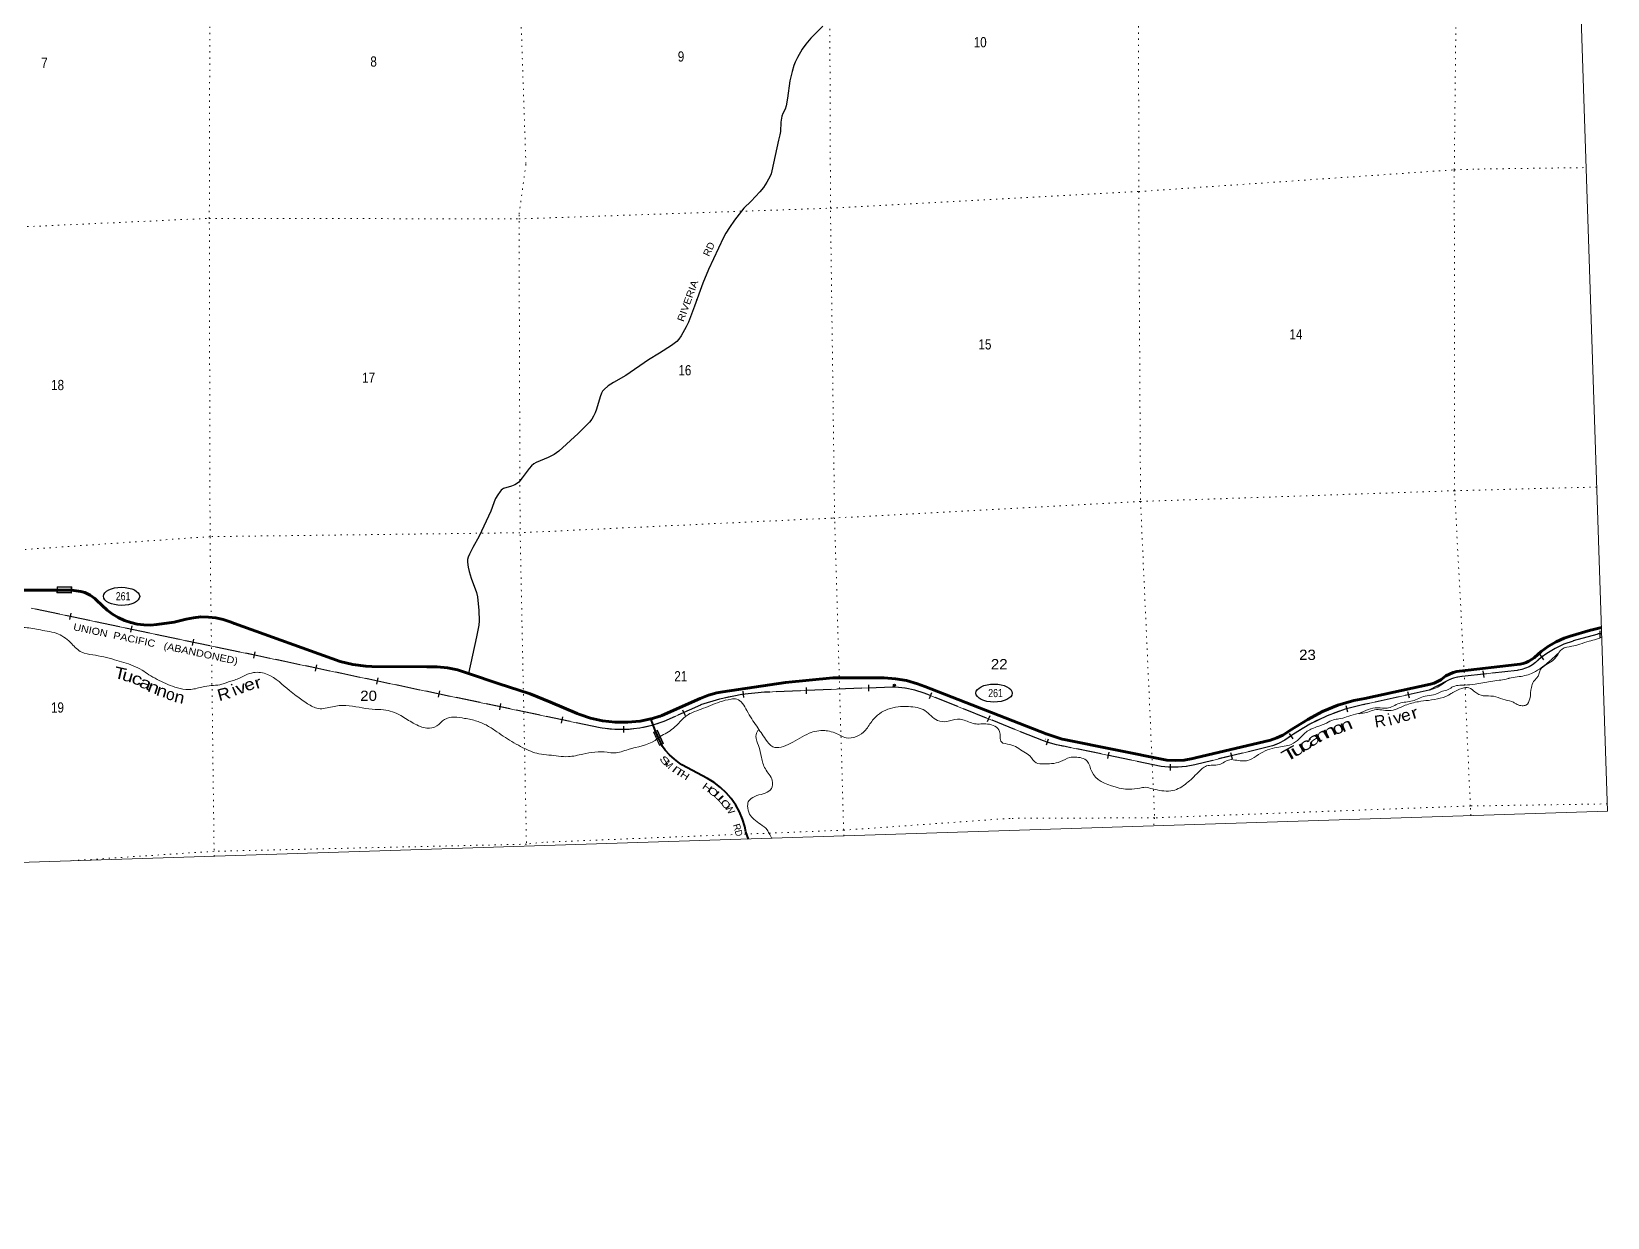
# Model space of a CAD drawing. Header units: feet. Extents: x 501257 to 757852, y -360805 to -170898.
# Drawn here: x 730902 to 757852, y -360805 to -340525 of the extents above; entities that cross this region are included whole.
import ezdxf
from ezdxf.enums import TextEntityAlignment as Align

# ---------------------------------------------------------------- set-up
doc = ezdxf.new("R2010")
doc.units = ezdxf.units.FT
doc.header["$LTSCALE"] = 70
doc.header["$PDMODE"] = 32
doc.header["$PDSIZE"] = 35
doc.linetypes.add('DOTTED', pattern=[1.5, 0.3, -1.2])
doc.linetypes.add('LONG_DASHED', pattern=[7.5, 6, -1.5])
for name, color, linetype, lineweight in [('17', 7, 'Continuous', 25), ('23', 7, 'Continuous', 70), ('26', 7, 'Continuous', 40), ('27', 7, 'Continuous', 13), ('29', 7, 'Continuous', 25), ('30', 7, 'Continuous', 25), ('34', 7, 'Continuous', 25), ('39', 7, 'Continuous', 13), ('4', 7, 'Continuous', 13), ('59', 7, 'Continuous', 13), ('61', 7, 'Continuous', 13), ('63', 7, 'Continuous', 25), ('7', 7, 'DOTTED', 13)]:
    doc.layers.add(name, color=color, linetype=linetype, lineweight=lineweight)
doc.layers.add('41', color=7, linetype='Continuous')

msp = doc.modelspace()

# ---------------------------------------------------------------- linework, layer by layer
at = {"layer": '17'}
for centre in [(732442.6, -350183.62), (747361.35, -351838.56)]:
    msp.add_ellipse(centre, major_axis=(-309.24, 1), ratio=0.500121, dxfattribs=at)
at = {"layer": '23'}
for points in [[(741490.46, -352279.24), (741309.6, -352316.29), (741096.21, -352337.12), (740881.8, -352335.54), (740668.73, -352311.56), (740459.34, -352265.43), (740280.8, -352205.96), (740261.74, -352199.61), (740230.8, -352186.58), (739775.18, -351994.63), (739429.24, -351848.82), (738883.59, -351672.68), (738392.67, -351509.08), (738357.2, -351495.27), (738188.97, -351441.84), (738016.08, -351406.28), (737840.42, -351388.99), (737663.92, -351390.16), (736723.56, -351384.24), (736621.06, -351378.51), (736397.63, -351348.86), (736178.53, -351296.01), (734371.39, -350650.2), (734297.85, -350618.56), (734177.36, -350578.52), (734053.35, -350551.29), (733927.17, -350537.18), (733800.21, -350536.33), (733673.86, -350548.75), (733549.49, -350574.32), (733343.23, -350622.9), (733043.7, -350665.82), (732938.71, -350674.43), (732824.08, -350672.3), (732710.31, -350658.19), (732598.63, -350632.27), (732490.27, -350594.82), (732386.42, -350546.25), (732288.22, -350487.09), (732196.74, -350417.99), (732013.08, -350250.33), (731984.1, -350221.02), (731946.11, -350189.33), (731905.01, -350161.79), (731861.26, -350138.7), (731815.34, -350120.31), (731767.74, -350106.82), (731747.93, -350102.83), (731587.77, -350080.28), (730546.92, -350078.85)], [(741490.46, -352279.24), (741519.66, -352273.26), (741629.36, -352240.67), (741654.43, -352233.22), (741679.36, -352222.12), (742336.37, -351929.5), (742477.1, -351875.04), (742622.76, -351835.6), (742725.05, -351817.4), (743797.94, -351659.32), (744607.71, -351575.24), (745421.83, -351576.27), (745480.25, -351579.63), (745674.09, -351592.36), (745865.54, -351625.28), (746052.5, -351678.03), (746177.67, -351725.64), (748250.88, -352536.47), (748528.85, -352623.68), (748561.07, -352631.76), (750319.35, -352985.3), (750467.45, -352991.59), (750615.39, -352982.36), (750761.56, -352957.72), (750808.37, -352946.45), (752087.06, -352642.42), (752195.02, -352604.53), (752298.44, -352555.56), (752396.16, -352496.06), (752419.72, -352479.51), (752727.45, -352289.19), (752978.48, -352154.51), (753242.22, -352046.81), (753515.76, -351967.26), (753705.16, -351929.83), (754824.89, -351684.91), (754885.64, -351666.44), (754944.13, -351641.73), (754999.72, -351611.04), (755009.34, -351604.92), (755089.9, -351544.15), (755150.01, -351513), (755213.06, -351488.31), (755278.33, -351470.34), (755318.51, -351462.84), (756305.52, -351348.66), (756358, -351342.54), (756409.56, -351330.98), (756459.63, -351314.08), (756507.65, -351292.05), (756553.11, -351265.12), (756595.51, -351233.58), (756603.24, -351227.04), (756718.74, -351124.98), (756842.16, -351036.57), (756974.14, -350961.55), (757113.24, -350900.73), (757215.3, -350866.61), (757562.94, -350763.98), (757588.17, -350756.53), (757612.94, -350750.3), (757748.06, -350716.4)]]:
    msp.add_lwpolyline(points, dxfattribs=at)
at = {"layer": '26'}
for points in [[(741570.44, -352486.31), (741502.08, -352309.32), (741490.46, -352279.24)], [(743161.77, -354335.16), (743119.53, -354207.76), (743100.87, -354120.15), (743061.65, -353992.06), (743009.24, -353868.77), (742944.24, -353751.63), (742867.35, -353641.93), (742779.41, -353540.87), (742681.39, -353449.56), (742574.36, -353368.99), (742459.5, -353300.05), (742024.81, -353063.71), (741984.5, -353037.41), (741895.3, -352969.21), (741813.73, -352892.06), (741738.57, -352815.82), (741692.94, -352752.29), (741570.44, -352486.31)]]:
    msp.add_lwpolyline(points, dxfattribs=at)
at = {"layer": '29'}
msp.add_line((742274.91, -345121.2), (742270.84, -345119.31), dxfattribs=at)
for points in [[(744433.25, -340433.31), (744228.05, -340640.94), (744142.16, -340741.2), (744080.12, -340827.13), (743999, -340970.37), (743960.82, -341051.53), (743936.96, -341108.82), (743908.33, -341209.08), (743870.15, -341371.4), (743831.98, -341662.63), (743808.12, -341796.31), (743790.22, -341852.42), (743750.85, -341929.99), (743735.35, -341972.97), (743727, -342008.77), (743717.45, -342073.22), (743707.9, -342235.54), (743699.56, -342291.65), (743674.5, -342383.54), (743564.74, -342908.71), (743550.43, -342957.67), (743532.54, -343000.64), (743478.85, -343099.68), (743419.21, -343191.61), (743359.55, -343266.78), (743206.84, -343424.33), (743082.77, -343548.46)], [(743082.77, -343548.46), (742925.31, -343750.21), (742837.02, -343876.72), (742774.98, -343974.59), (742734.43, -344046.21), (742476.74, -344595.25), (742381.3, -344829.19), (742238.14, -345220.68), (742137.92, -345492.8), (742099.75, -345573.97), (742009.08, -345731.52), (741973.29, -345784.03), (741937.5, -345824.61), (741846.84, -345893.85), (741641.64, -346022.75), (741450.76, -346137.34), (741064.23, -346404.7)], [(741064.23, -346404.7), (740854.26, -346526.43), (740765.98, -346583.73), (740692.01, -346645.79), (740668.15, -346674.44), (740646.68, -346710.25), (740625.2, -346774.7), (740563.17, -346984.76), (740541.69, -347044.44), (740513.06, -347104.12), (740482.04, -347154.25), (740443.87, -347204.38), (740248.22, -347400.12), (739918.95, -347700.9), (739840.21, -347755.81), (739737.61, -347810.71), (739532.42, -347896.65), (739491.85, -347920.52), (739453.68, -347949.17), (739413.12, -347996.91), (739293.82, -348154.46), (739234.16, -348233.24), (739212.69, -348249.94), (739167.36, -348276.2), (739112.48, -348297.69), (738974.09, -348340.65), (738955, -348352.59), (738933.53, -348366.91), (738916.83, -348388.4), (738878.65, -348445.69), (738835.7, -348512.53), (738811.85, -348565.04), (738778.44, -348665.3), (738756.96, -348727.37), (738558.93, -349157.05)], [(738558.93, -349157.05), (738449.17, -349345.63), (738389.52, -349464.99), (738368.05, -349512.73), (738358.5, -349553.31), (738358.5, -349598.67), (738368.05, -349684.6), (738384.75, -349758.6), (738420.54, -349870.8), (738511.21, -350119.06), (738527.91, -350190.67), (738549.38, -350424.61), (738558.92, -350603.64), (738549.38, -350677.65), (738511.21, -350878.17), (738376.47, -351502.98)]]:
    msp.add_lwpolyline(points, dxfattribs=at)
at = {"layer": '34', "lineweight": 13}
for p, q in [((740627.78, -352433.08), (730894.51, -350384.28)), ((757668.99, -350832.81), (757262.14, -350946.73)), ((755028.44, -351684.76), (755098.15, -351633.21)), ((756305.21, -351448.22), (755358.81, -351554.36)), ((745626.79, -351733.17), (743439.18, -351822.17)), ((748206.67, -352652.25), (746168.91, -351839.83)), ((754801.13, -351789.39), (753683.47, -352033.5)), ((742339.12, -352043.09), (741910.28, -352237.34)), ((750219.73, -353089.91), (748577.25, -352749.81)), ((752120.51, -352741.22), (750795.09, -353062.03))]:
    msp.add_line(p, q, dxfattribs=at)
for centre, radius, start, end in [((757714.68, -350958.55), 133.81, 86.62371, 109.96864), ((757709.37, -352466.39), 1584.11, 106.39902, 128.71626), ((756226.47, -350823.76), 629.4, 277.1866, 314.69753), ((754675.26, -351216.69), 586.37, 282.39604, 307.03675), ((755419.03, -352223.69), 672.03, 95.14095, 118.52045), ((743613.17, -355563.4), 3745.28, 92.66266, 109.83319), ((745588.26, -353360.07), 1627.36, 69.09574, 88.64318), ((754274.64, -355111.34), 3134.1, 100.87259, 126.01678), ((740976.16, -350416.3), 2046.65, 260.19942, 297.15604), ((748747.48, -351350.61), 1409.51, 247.43799, 263.06349), ((751743.42, -351653.32), 1151.39, 289.11738, 306.71213), ((750439.15, -351667.18), 1439.55, 261.23282, 284.31554)]:
    msp.add_arc(centre, radius, start, end, dxfattribs=at)
at = {"layer": '39'}
for points in [[(727422.75, -349508.14), (727536.77, -349560.06), (727746.63, -349726.77), (727812.32, -349841.48), (727961.79, -350003.98), (728169.25, -350225.09), (728292.91, -350330.01), (728494.03, -350472.84), (728683.2, -350551.66), (728881.06, -350652.34), (729077.66, -350710.81), (729228.83, -350659.99), (729463.61, -350650.92), (729713.8, -350687.65), (729864.58, -350691.17), (730067.48, -350691.1), (730361.92, -350796.93), (730508.32, -350788.5), (730627.43, -350740.66), (730793.49, -350717.56), (731053.84, -350758.01), (731361.31, -350829.24), (731591.25, -350995.35), (731760.26, -351139.15), (731950.42, -351183.73), (732318.53, -351267.22), (732639, -351370.25), (732793.93, -351446.07), (732910.73, -351523.03), (733196.45, -351673.38), (733350.96, -351735.13), (733541, -351775.69), (733653.4, -351772.31), (733866.91, -351723.64), (734157.11, -351686.75), (734332.12, -351627.16), (734419.72, -351600.38), (734564.33, -351531.65), (734699.62, -351487.35), (734937.6, -351518.42), (735313.45, -351794.82), (735430.66, -351885.85), (735623.45, -352018.88), (735806.72, -352101.89), (736046.86, -352070.53), (736279.27, -352049.46), (736727.19, -352114.45), (736922.3, -352122.67), (737216.56, -352222.46), (737431.37, -352352.81), (737551.58, -352409.55), (737662.87, -352436.39), (737830.51, -352399.15), (737965.84, -352288.45), (738308.82, -352270.09), (738517.17, -352318.15), (738698.25, -352395.19), (738862.11, -352500.92), (739005.59, -352597.2), (739304.07, -352771.31), (739578.38, -352875.73), (739749.76, -352896.73), (740082.08, -352924.96), (740331.89, -352881.24), (740744.76, -352848.7), (740867.68, -352861.1), (741104.97, -352801.65), (741564.44, -352647), (741650.58, -352579.59)], [(744512.77, -352485.91), (744640.24, -352516.28), (744833.66, -352603.02), (745163.26, -352472.39), (745284.75, -352301.75), (745546.32, -352112.81), (745900.63, -352069.96), (746177.88, -352138.08), (746395.83, -352306.56), (746557.06, -352323.84), (746736.69, -352284.24), (746825.36, -352293.65), (747028.28, -352361.98), (747251.43, -352367.35), (747456.03, -352491.97), (747487.56, -352674.1), (747631.44, -352716.05), (747872.28, -352843.61), (747974.79, -352912.95), (748082.75, -353030.42), (748209.85, -353048.73), (748346.34, -353044.63), (748497.98, -353009.89), (748658.59, -352938.66), (748746.78, -352931.99), (748953.72, -353000.21), (749031.3, -353176.93), (749430.93, -353442.56), (749717.38, -353482.23), (749899.37, -353454.63), (749951.44, -353449.04), (750068.75, -353475.69), (750115.27, -353486.36), (750419.18, -353505.39), (750654.51, -353379.61), (750851.91, -353194.61), (750997.27, -353083.61), (751209.55, -353061.13), (751391.87, -352977.19), (751512.72, -352987.64), (751727.48, -352981.18), (751885.43, -352887.9), (752035.82, -352810.95), (752199.21, -352765.8), (752442.82, -352716.22), (752580.51, -352617.52), (752717.37, -352490.68), (752897.91, -352409.24), (753044.78, -352350.48), (753168.79, -352294.98), (753260.18, -352278.65), (753390.72, -352246), (753540.85, -352197.03), (753756.25, -352164.39), (753870.47, -352125.21), (754115.24, -352138.26), (754392.65, -352046.86), (754617.84, -351984.83), (754790.81, -351961.98), (755179.19, -351847.71), (755218.34, -351821.58), (755361.95, -351759.56), (755483.61, -351745.58), (755586.24, -351818.94), (755726.76, -351883.12), (755901.8, -351891.94), (756062.04, -351943.46), (756213.89, -351983.15), (756268.92, -352009.67), (756344.38, -352047.64), (756394.79, -352054.17), (756456.77, -352044.26), (756523.8, -351933.6), (756550.24, -351741.67), (756589.46, -351641.91), (756601.02, -351625.46), (756637.96, -351584.11), (756672.66, -351534.79), (756694.59, -351461.7), (756882.8, -351305.14), (756976.63, -351217.82), (757075.11, -351084.09), (757244.47, -351037.91), (757376.47, -351001.14), (757536.87, -350949.32), (757663.85, -350917.57), (757730.69, -350889.15), (757752.64, -350875.63)], [(755586.37, -351683.49), (755853.12, -351642.03), (755996.72, -351619.18), (756120.74, -351599.59), (756153.38, -351589.79), (756172.96, -351583.27), (756310.03, -351560.41), (756554.8, -351501.65), (756808.36, -351335.16), (756955.25, -351208.01), (757005.02, -351159.92)], [(753603.16, -352191.28), (753921.62, -352087.53), (754082, -352096.5), (754291.09, -352014.05), (754516.82, -351971.05), (754731.38, -351890.15), (754877.36, -351867.66), (755032.19, -351804.66), (755125.8, -351777.7), (755214.69, -351726.74), (755324.49, -351703.32), (755412.8, -351700.66), (755586.37, -351683.49)], [(741650.58, -352579.59), (741873.76, -352442.55), (742117.46, -352215.4), (742204.94, -352167.99), (742354.39, -352113.28), (742671.5, -351989.29), (742864.68, -351941.88), (742961.76, -351941.05), (743134.32, -352137.06), (743303.02, -352405.6), (743456.23, -352626.33), (743578.6, -352755.44), (743876.28, -352700.21), (744200.55, -352525.48), (744466.37, -352479.26), (744512.77, -352485.91)], [(743340.18, -352462.86), (743323.29, -352479.43), (743289.97, -352575), (743332.95, -352736.67), (743383.14, -352938.36), (743451.22, -353133.48), (743569.65, -353333.12), (743553.64, -353470.42), (743306.09, -353590.53), (743179.79, -353666.75), (743158.67, -353699.58), (743148.65, -353768.29), (743180.88, -353906.14), (743253.76, -353992.47), (743366.9, -354081.62), (743482.28, -354178.74), (743516.19, -354238.08), (743541.53, -354279.57), (743559.42, -354322.86)]]:
    msp.add_spline(points, degree=3, dxfattribs=at)
at = {"layer": '4'}
msp.add_lwpolyline([(501256.99, -177792.42), (532580.01, -177081.38), (563902.01, -176327.26), (595222.96, -175530.05), (626542.78, -174689.76), (657861.41, -173806.39), (689178.8, -172879.94), (720494.89, -171910.42), (751809.62, -170897.82), (757851.71, -353854.74), (726285.32, -354875.48), (694717.55, -355852.8), (663148.48, -356786.68), (631578.15, -357677.15), (600006.62, -358524.19), (568433.96, -359327.81), (536860.22, -360087.99), (505285.47, -360804.74)], close=True, dxfattribs=at)
at = {"layer": '59'}
for points in [[(731339.05, -350018.9), (731589.02, -350022.51), (731587.51, -350127.5), (731337.53, -350123.89)], [(731345.64, -350116.01), (731346.92, -350027.01), (731580.91, -350030.38), (731579.63, -350119.38)]]:
    msp.add_lwpolyline(points, close=True, dxfattribs=at)
at = {"layer": '61'}
for p, q in [((741604.85, -352474.77), (741708.16, -352702.43)), ((741708.16, -352702.43), (741639.86, -352733.42))]:
    msp.add_line(p, q, dxfattribs=at)
msp.add_lwpolyline([(741639.86, -352733.42), (741536.56, -352505.76), (741604.85, -352474.77)], dxfattribs=at)
msp.add_lwpolyline([(741547.15, -352509.73), (741600.87, -352485.36), (741697.56, -352698.45), (741643.83, -352722.82)], close=True, dxfattribs=at)
at = {"layer": '63'}
for p, q in [((731571.95, -350472.44), (731549.26, -350580.21)), ((732617.15, -350689.8), (732594.47, -350797.56)), ((757721.81, -350771.72), (757721.1, -350881.84)), ((733674.52, -350915.02), (733651.83, -351022.79)), ((734719.72, -351132.37), (734697.04, -351240.14)), ((735777.08, -351357.6), (735754.4, -351465.37)), ((756694.6, -351178.62), (756760.19, -351267.08)), ((736822.29, -351574.95), (736799.6, -351682.72)), ((755722.84, -351459.93), (755735.11, -351569.38)), ((737879.65, -351800.18), (737856.97, -351907.95)), ((743064.17, -351803.21), (743075.03, -351912.81)), ((744146.2, -351740.09), (744150.68, -351850.13)), ((745212.77, -351694.1), (745217.25, -351804.14)), ((746294.56, -351832.58), (746253.77, -351934.88)), ((754432.25, -351810.23), (754462.23, -351916.2)), ((738924.86, -352017.53), (738902.17, -352125.3)), ((742032.4, -352123.54), (742077.84, -352223.86)), ((747287.17, -352225.52), (747246.39, -352327.82)), ((753379.41, -352051.05), (753405.81, -352157.97)), ((739982.22, -352242.76), (739959.54, -352350.53)), ((741022.71, -352404.16), (741023.01, -352514.29)), ((748290, -352626.86), (748250.99, -352729.85)), ((752407.21, -352528.4), (752471.08, -352618.12)), ((749325.2, -352847.63), (749302.87, -352955.47)), ((751407.74, -352856.26), (751433.65, -352963.3)), ((750375.62, -353050.83), (750374.3, -353160.95))]:
    msp.add_line(p, q, dxfattribs=at)
at = {"layer": '63', "lineweight": 13}
for p, q in [((756699.65, -351242.34), (756749.05, -351201.57)), ((748237.15, -352623.43), (748239.94, -352623.43))]:
    msp.add_line(p, q, dxfattribs=at)
at = {"layer": '63', "linetype": 'LONG_DASHED'}
for points in [[(753698.94, -352030.26), (753683.75, -352034.56), (753365.31, -352113.21), (753056.9, -352224.68), (752761.83, -352367.78), (752483.32, -352540.96), (752432.34, -352577.24), (752332.03, -352644.17), (752225.23, -352700.28), (752120.84, -352742.27), (750795.33, -353063.1), (750647.5, -353092.69), (750497.35, -353106.65), (750346.57, -353104.84), (750219.56, -353090.99), (748577.04, -352750.89), (748431.68, -352725.42), (748289.72, -352684.88), (748206.27, -352653.27), (746168.54, -351840.86), (746006.54, -351788.52), (745839.97, -351753.41), (745670.63, -351735.89), (745626.79, -351734.27), (743439.26, -351823.26), (743049.24, -351861.93), (742665.4, -351941.16), (742343, -352041.26), (742339.71, -352044.03), (741910.73, -352238.34), (741715.21, -352326.03), (741511.54, -352392.82), (741302, -352437.95), (741088.9, -352460.94), (740874.56, -352461.53), (740661.36, -352439.7), (740627.58, -352434.16), (730894.52, -350385.4)], [(757751.11, -350824.65), (757708.6, -350826), (757694.78, -350827.36), (757681.17, -350830.16), (757669.3, -350833.86), (757262.47, -350947.77), (757106.16, -351002.81), (756956.48, -351073.88), (756815.04, -351160.22), (756719.25, -351231.25), (756669.88, -351271.99), (756620.67, -351315.84), (756567.07, -351354.35), (756509.74, -351387.04), (756449.31, -351413.57), (756386.44, -351433.63), (756321.84, -351447.01), (756305.35, -351449.31), (755358.95, -351555.45), (755289.39, -351565.4), (755221.28, -351582.56), (755155.35, -351606.74), (755098.64, -351634.19), (754801.51, -351790.43), (753683.47, -352033.5), (753701.22, -352029.61)]]:
    msp.add_lwpolyline(points, dxfattribs=at)
at = {"layer": '63'}
msp.add_point((745657.27, -351704.35), dxfattribs=at)
at = {"layer": '7'}
for p, q in [((734025.78, -354629.21), (733983.31, -351328.02)), ((734024.67, -354542.79), (731523.52, -354709.1)), ((739366.4, -354421.36), (734024.67, -354542.79))]:
    msp.add_line(p, q, dxfattribs=at)
for points in [[(755414.16, -351704.05), (755236.24, -348377.76), (755232.21, -342890.46), (755287.09, -337762.41), (755378.4, -331904.49)], [(744793.62, -354282.25), (744636.23, -348860.86), (744564.51, -343546.61), (744546.61, -338068.18), (744546.28, -332178.76)], [(750008.57, -332066.18), (749831.31, -337811.19), (749836.31, -343261.83), (749866.9, -348560.8), (750108.13, -353967.32), (750090.34, -354109.74)], [(733980.12, -351080.28), (733955.45, -349162.46), (733942.66, -343720.09), (733956.25, -338419.81), (734055.3, -332485.2), (734075.06, -332428.62)], [(739301.83, -332295.73), (739206.53, -338354.98), (739356.54, -342795.51), (739238.43, -343664.21), (739256.71, -349021.9), (739367.14, -354457.74)], [(725945.87, -344149.48), (728312.24, -343977.26), (733942.66, -343720.09), (739235.64, -343729.51), (744564.51, -343546.61), (749836.31, -343261.83), (755232.21, -342890.46), (755635.76, -342876.92), (757488.38, -342852.74)], [(757668.74, -348314.19), (755236.24, -348377.76), (749866.9, -348560.8), (744591.08, -348845.71), (739253.92, -349096.2), (733955.45, -349162.46), (728421.33, -349547.56), (726121.54, -349700.16)], [(755513.63, -353931.83), (755506.76, -353768.23), (755416.09, -351747.16)], [(757847.68, -353732.83), (755506.76, -353768.23), (750105.84, -353970.32)], [(750105.84, -353970.32), (747638.08, -353980.02), (744795.65, -354181.79), (743086.39, -354250.42)], [(742881.43, -354258.65), (739650.14, -354388.39), (739366.4, -354421.36)]]:
    msp.add_lwpolyline(points, dxfattribs=at)

# ---------------------------------------------------------------- texts
at = {"layer": '17', "width": 0.8}
for p in [(732468.65, -350251.93), (747387.4, -351906.87)]:
    msp.add_text('261', height=140, dxfattribs=at).set_placement(p, align=Align.CENTER)
at = {"layer": '27'}
for s, rotation, width, p in [('S', 312.325, 1.7, (741689.95, -353034.8)), ('I', 321.61, 1.6, (741866.68, -353185.9)), ('T', 326.427, 1.65, (741948.77, -353239.9)), ('H', 326.944, 1.25, (742043.51, -353297.21)), ('H', 324.248, 1.35, (742422.97, -353502.18)), ('O', 318.208, 1.5, (742518.77, -353572.02)), ('L', 317.166, 2, (742609.91, -353641.98)), ('L', 313.161, 2, (742675.42, -353710.8)), ('O', 306.369, 1.35, (742725.05, -353774.86)), ('W', 303.506, 1.1, (742793.96, -353857.48)), ('D', 283.78, 0.9, (742939.01, -354246.05))]:
    msp.add_text(s, height=120, rotation=rotation, dxfattribs=dict(at, width=width)).set_placement(p, align=Align.CENTER)
for s, rotation, p in [('M', 316.35, (741755, -353098.07)), ('R', 287.705, (742912.23, -354147.88))]:
    msp.add_text(s, height=120, rotation=rotation, dxfattribs=at).set_placement(p, align=Align.CENTER)
at = {"layer": '30'}
for s, rotation, width, p in [('RD', 64.857, 1.05, (742540.27, -344271.61)), ('RIVERIA', 69.914, 1.15, (742178.46, -345150.96))]:
    msp.add_text(s, height=120, rotation=rotation, dxfattribs=dict(at, width=width)).set_placement(p, align=Align.CENTER)
at = {"layer": '41'}
for s, rotation, width, p in [('T', 347.177, 1.25, (732397.64, -351596.9)), ('u', 344.232, 1.25, (732524.81, -351637.73)), ('c', 342.219, 1.3, (732679.66, -351688.77)), ('a', 338.644, 1.35, (732818.83, -351760.23)), ('n', 341.431, 1.25, (732960.72, -351832.53)), ('i', 23.573, 1.1, (734404.12, -351875.54)), ('v', 18.596, 1.25, (734512.16, -351840.49)), ('e', 20.676, 1.2, (734659.42, -351783.13)), ('r', 17.648, 1.25, (734801.07, -351752.28)), ('n', 343.942, 1.2, (733108.09, -351896.77)), ('n', 346.963, 1.15, (733411.98, -352004.64)), ('R', 15.252, 1.15, (734217.5, -351948.12)), ('v', 13.146, 1.1, (754282.97, -352352.32)), ('e', 16.071, 1.1, (754427.05, -352310.83)), ('r', 17.297, 1.25, (754579.67, -352267.7)), ('n', 29.529, 1.55, (753008.62, -352640.02)), ('n', 25.822, 1.45, (753139.42, -352577.87)), ('o', 21.57, 1.25, (753275.62, -352526.86)), ('n', 23.015, 1.4, (753419.98, -352474.05)), ('T', 29.326, 1.7, (752467.97, -352962.24)), ('u', 30.889, 1.65, (752602.92, -352880.5)), ('c', 29.319, 1.65, (752730.48, -352801.98)), ('a', 31.419, 1.6, (752877.97, -352707.7))]:
    msp.add_text(s, height=200, rotation=rotation, dxfattribs=dict(at, width=width)).set_placement(p, align=Align.CENTER)
for s, rotation, p in [('o', 347.909, (733260.4, -351955.53)), ('R', 8.923, (753978.54, -352412.92)), ('i', 14.805, (754155.55, -352388.01))]:
    msp.add_text(s, height=200, rotation=rotation, dxfattribs=at).set_placement(p, align=Align.CENTER)
at = {"layer": '63', "width": 1.15}
msp.add_text('UNION  PACIFIC   (ABANDONED)', height=120, rotation=348.113, dxfattribs=at).set_placement((731608.59, -350760.53))
at = {"layer": '7'}
for s, width, p in [('10', 0.85, (747014.55, -340795.13)), ('9', 0.85, (741953.34, -341039.96)), ('7', 0.85, (731067.78, -341147.98)), ('8', 0.85, (736696.59, -341125.92)), ('14', 0.85, (752414.59, -345790.57)), ('15', 0.85, (747095.79, -345962.26)), ('16', 0.85, (741964.24, -346404.86)), ('18', 0.85, (731237.23, -346657.37)), ('17', 0.85, (736556.75, -346532.27)), ('23', 1.1, (752578.44, -351271.09)), ('22', 1.1, (747307.07, -351430.98)), ('21', 0.85, (741894.06, -351637.57)), ('20', 1.1, (736523.02, -351971.2)), ('19', 0.85, (731235.21, -352171.74))]:
    msp.add_text(s, height=175, dxfattribs=dict(at, width=width)).set_placement(p)

doc.saveas('drawing.dxf')
